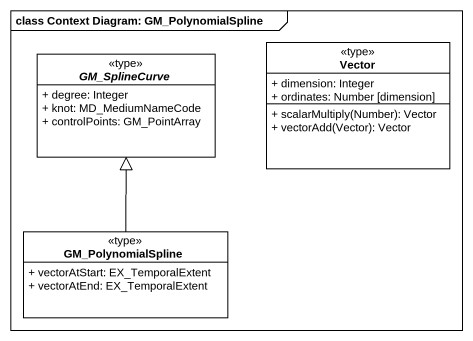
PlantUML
@startuml
mainframe class Context Diagram: GM_PolynomialSpline
hide circle
hide empty members
skinparam classAttributeIconSize 0
abstract class GM_SplineCurve <<type>> {
  + degree: Integer
  + knot: MD_MediumNameCode
  + controlPoints: GM_PointArray
}
class Vector <<type>> {
  + dimension: Integer
  + ordinates: Number [dimension]
  + scalarMultiply(Number): Vector
  + vectorAdd(Vector): Vector
}
class GM_PolynomialSpline <<type>> {
  + vectorAtStart: EX_TemporalExtent
  + vectorAtEnd: EX_TemporalExtent
}
GM_PolynomialSpline -up-|> GM_SplineCurve
@enduml
